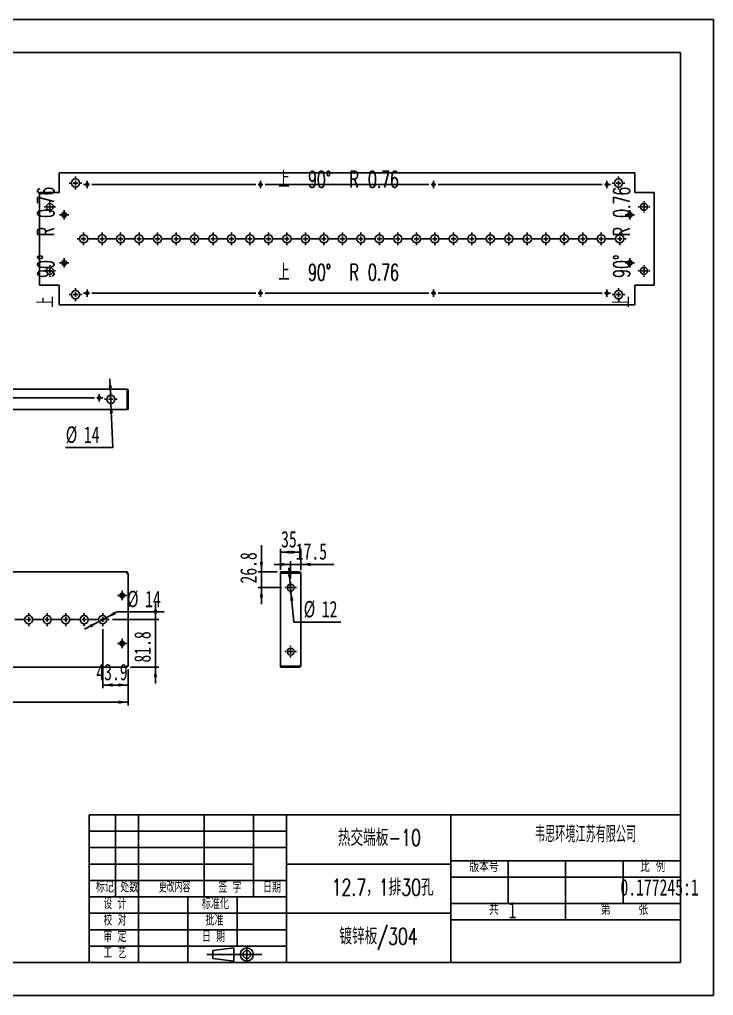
# Model space of a CAD drawing. Extents: x 0 to 2370, y 0 to 1676.
# Drawn here: x 1178 to 2370, y 0 to 1676 of the extents above; entities that cross this region are included whole.
import ezdxf

# ---------------------------------------------------------------- set-up
doc = ezdxf.new("R2010")
doc.units = 0
doc.header["$LTSCALE"] = 5.641897
doc.layers.get('0').update_dxf_attribs({"linetype": 'CONTINUOUS'})
for name, color, linetype in [('粗实线', 7, 'CONTINUOUS'), ('细实线', 7, 'CONTINUOUS'), ('轮廓线层', 7, 'CONTINUOUS')]:
    doc.layers.add(name, color=color, linetype=linetype)
doc.styles.add('SLDTEXTSTYLE0', font='TXT', dxfattribs={"width": 0.7, "bigfont": 'bigfont'})
doc.styles.add('SLDTEXTSTYLE1', font='TXT', dxfattribs={"width": 0.56, "bigfont": 'bigfont'})
doc.styles.add('SLDTEXTSTYLE2', font='TXT', dxfattribs={"width": 0.49, "bigfont": 'bigfont'})
doc.styles.add('SLDTEXTSTYLE3', font='TXT', dxfattribs={"width": 0.54, "bigfont": 'bigfont'})
doc.styles.add('SLDTEXTSTYLE4', font='TXT', dxfattribs={"width": 0.63, "bigfont": 'bigfont'})
doc.styles.add('SLDTEXTSTYLE5', font='TXT', dxfattribs={"width": 0.586667, "bigfont": 'bigfont'})
doc.styles.add('SLDTEXTSTYLE6', font='TXT', dxfattribs={"width": 0.7})
doc.styles.add('SLDTEXTSTYLE7', font='TXT', dxfattribs={"width": 0.628571, "bigfont": 'bigfont'})
doc.dimstyles.new('SLDDIMSTYLE0', dxfattribs={"dimtxt": 28.209484, "dimasz": 16.925691, "dimexe": 0, "dimexo": 0.0625, "dimgap": 7.052371, "dimtad": 2, "dimdec": 1, "dimrnd": 1e-09, "dimzin": 12, "dimtxsty": 'SLDTEXTSTYLE6', "dimsah": 1, "dimcen": 0.09, "dimazin": 3, "dimtfac": 1, "dimtdec": 1, "dimtofl": 0, "dimtmove": 0, "dimatfit": 3, "dimtolj": 1, "dimtzin": 12})
doc.dimstyles.new('SLDDIMSTYLE1', dxfattribs={"dimtxt": 28.209484, "dimasz": 16.925691, "dimexe": 0, "dimexo": 0.0625, "dimgap": 7.052371, "dimtad": 2, "dimdec": 1, "dimrnd": 1e-09, "dimzin": 12, "dimtxsty": 'SLDTEXTSTYLE6', "dimsah": 1, "dimcen": 0.09, "dimazin": 3, "dimtfac": 1, "dimtdec": 1, "dimtmove": 0, "dimatfit": 3, "dimtolj": 1, "dimtzin": 12})
doc.dimstyles.new('SLDDIMSTYLE2', dxfattribs={"dimtxt": 28.209484, "dimasz": 16.925691, "dimexe": 0, "dimexo": 0.0625, "dimgap": 7.052371, "dimtad": 0, "dimtih": 1, "dimtoh": 1, "dimdec": 1, "dimrnd": 1e-09, "dimzin": 12, "dimtxsty": 'SLDTEXTSTYLE6', "dimsah": 1, "dimcen": 0, "dimazin": 3, "dimtfac": 1, "dimtdec": 1, "dimtmove": 0, "dimatfit": 3, "dimtolj": 1, "dimtzin": 12})

# ---------------------------------------------------------------- blocks, each defined once
blk = doc.blocks.new('块6')
at = {"color": 7, "linetype": 'CONTINUOUS'}
for p, q in [((718, 875.9), (672.8, 870.3)), ((672.8, 870.3), (672.8, 853.4)), ((718, 875.9), (718, 847.7)), ((718, 847.7), (672.8, 853.4))]:
    blk.add_line(p, q, dxfattribs=at)
at = {"layer": '轮廓线层', "color": 7}
for p, q in [((660, 861.7), (778.1, 861.7)), ((746, 878.3), (746, 845))]:
    blk.add_line(p, q, dxfattribs=at)
for radius in [14.1, 8.46]:
    blk.add_circle((746, 861.7), radius, dxfattribs=at)
blk = doc.blocks.new('_D')
at = {"layer": '细实线'}
for p, q in [((372, 559.9), (372, 497.9)), ((1364.5, 559.9), (1364.5, 497.9)), ((1364.5, 503.6), (372, 503.6))]:
    blk.add_line(p, q, dxfattribs=at)
for points in [[(372, 503.6), (388.9, 500.8), (388.9, 506.4)], [(1364.5, 503.6), (1347.6, 506.4), (1347.6, 500.8)]]:
    blk.add_solid(points, dxfattribs=at)
at = {"layer": '细实线', "insert": (827.2, 540), "char_height": 28.21, "attachment_point": 1, "style": 'SLDTEXTSTYLE6'}
blk.add_mtext('992.5', dxfattribs=at)
blk = doc.blocks.new('_D_2')
at = {"layer": '细实线'}
for p, q in [((1320.6, 628.7), (1320.6, 527.4)), ((1364.5, 559.9), (1364.5, 527.4)), ((1320.6, 533), (1364.5, 533))]:
    blk.add_line(p, q, dxfattribs=at)
for points in [[(1320.6, 533), (1337.5, 530.2), (1337.5, 535.9)], [(1364.5, 533), (1347.6, 535.9), (1347.6, 530.2)]]:
    blk.add_solid(points, dxfattribs=at)
at = {"layer": '细实线', "insert": (1309.7, 569.4), "char_height": 28.21, "attachment_point": 1, "style": 'SLDTEXTSTYLE6'}
blk.add_mtext('43.9', dxfattribs=at)
blk = doc.blocks.new('_D_3')
at = {"layer": '细实线'}
for p, q in [((1411.2, 645.3), (1411.2, 673.6)), ((1337.3, 645.3), (1416.8, 645.3)), ((1411.2, 563.6), (1411.2, 645.3)), ((1368.2, 563.6), (1416.8, 563.6)), ((1411.2, 563.6), (1411.2, 535.4))]:
    blk.add_line(p, q, dxfattribs=at)
for points in [[(1411.2, 645.3), (1414, 662.3), (1408.4, 662.3)], [(1411.2, 563.6), (1408.4, 546.7), (1414, 546.7)]]:
    blk.add_solid(points, dxfattribs=at)
at = {"layer": '细实线', "insert": (1374.8, 571.6), "char_height": 28.21, "attachment_point": 1, "rotation": 90, "style": 'SLDTEXTSTYLE6'}
blk.add_mtext('81.8', dxfattribs=at)
blk = doc.blocks.new('_D_4')
at = {"layer": '细实线'}
for p, q in [((1326.8, 648.6), (1345.4, 658.5)), ((1345.4, 658.5), (1426.3, 658.5)), ((1314.4, 642), (1289.5, 628.8)), ((1314.4, 642), (1326.8, 648.6))]:
    blk.add_line(p, q, dxfattribs=at)
for points in [[(1326.8, 648.6), (1343.1, 654.1), (1340.4, 659.1)], [(1314.4, 642), (1298.2, 636.6), (1300.8, 631.6)]]:
    blk.add_solid(points, dxfattribs=at)
at = {"layer": '细实线', "char_height": 28.21, "attachment_point": 1, "style": 'SLDTEXTSTYLE6'}
for s, insert in [('%%c', (1362.3, 694.9)), ('14', (1393.5, 694.9))]:
    blk.add_mtext(s, dxfattribs=dict(at, insert=insert))
blk = doc.blocks.new('SW_CENTERMARKSYMBOL_0')
at = {"layer": '细实线', "color": 0}
for p, q in [((-897, 0), (-900, 0)), ((-889, 0), (-893, 0)), ((-889, 8), (-889, 11)), ((-889, 0), (-889, 4)), ((-889, 0), (-889, -4)), ((-889, 0), (-885, 0)), ((-881, 0), (-865.25, 0)), ((-857.25, 0), (-861.25, 0)), ((-857.25, 8), (-857.25, 11)), ((-857.25, 0), (-857.25, 4)), ((-857.25, 0), (-857.25, -4)), ((-857.25, 0), (-853.25, 0)), ((-849.25, 0), (-833.5, 0)), ((-825.5, 0), (-829.5, 0)), ((-825.5, 8), (-825.5, 11)), ((-825.5, 0), (-825.5, 4)), ((-825.5, 0), (-825.5, -4)), ((-825.5, 0), (-821.5, 0)), ((-817.5, 0), (-801.75, 0)), ((-793.75, 0), (-797.75, 0)), ((-793.75, 8), (-793.75, 11)), ((-793.75, 0), (-793.75, 4)), ((-793.75, 0), (-793.75, -4)), ((-793.75, 0), (-789.75, 0)), ((-785.75, 0), (-770, 0)), ((-762, 0), (-766, 0)), ((-762, 8), (-762, 11)), ((-762, 0), (-762, 4)), ((-762, 0), (-762, -4)), ((-762, 0), (-758, 0)), ((-754, 0), (-738.25, 0)), ((-730.25, 0), (-734.25, 0)), ((-730.25, 8), (-730.25, 11)), ((-730.25, 0), (-730.25, 4)), ((-730.25, 0), (-730.25, -4)), ((-730.25, 0), (-726.25, 0)), ((-722.25, 0), (-706.5, 0)), ((-698.5, 0), (-702.5, 0)), ((-698.5, 8), (-698.5, 11)), ((-698.5, 0), (-698.5, 4)), ((-698.5, 0), (-698.5, -4)), ((-698.5, 0), (-694.5, 0)), ((-690.5, 0), (-674.75, 0)), ((-666.75, 0), (-670.75, 0)), ((-666.75, 8), (-666.75, 11)), ((-666.75, 0), (-666.75, 4)), ((-666.75, 0), (-666.75, -4)), ((-666.75, 0), (-662.75, 0)), ((-658.75, 0), (-643, 0)), ((-635, 0), (-639, 0)), ((-635, 8), (-635, 11)), ((-635, 0), (-635, 4)), ((-635, 0), (-635, -4)), ((-635, 0), (-631, 0)), ((-627, 0), (-611.25, 0)), ((-603.25, 0), (-607.25, 0)), ((-603.25, 8), (-603.25, 11)), ((-603.25, 0), (-603.25, 4)), ((-603.25, 0), (-603.25, -4)), ((-603.25, 0), (-599.25, 0)), ((-595.25, 0), (-579.5, 0)), ((-571.5, 0), (-575.5, 0)), ((-571.5, 8), (-571.5, 11)), ((-571.5, 0), (-571.5, 4)), ((-571.5, 0), (-571.5, -4)), ((-571.5, 0), (-567.5, 0)), ((-563.5, 0), (-547.75, 0)), ((-539.75, 0), (-543.75, 0)), ((-539.75, 8), (-539.75, 11)), ((-539.75, 0), (-539.75, 4)), ((-539.75, 0), (-539.75, -4)), ((-539.75, 0), (-535.75, 0)), ((-531.75, 0), (-516, 0)), ((-508, 0), (-512, 0)), ((-508, 8), (-508, 11)), ((-508, 0), (-508, 4)), ((-508, 0), (-508, -4)), ((-508, 0), (-504, 0)), ((-500, 0), (-484.25, 0)), ((-476.25, 0), (-480.25, 0)), ((-476.25, 8), (-476.25, 11)), ((-476.25, 0), (-476.25, 4)), ((-476.25, 0), (-476.25, -4)), ((-476.25, 0), (-472.25, 0)), ((-468.25, 0), (-452.5, 0)), ((-444.5, 0), (-448.5, 0)), ((-444.5, 8), (-444.5, 11)), ((-444.5, 0), (-444.5, 4)), ((-444.5, 0), (-444.5, -4)), ((-444.5, 0), (-440.5, 0)), ((-436.5, 0), (-420.75, 0)), ((-412.75, 0), (-416.75, 0)), ((-412.75, 8), (-412.75, 11)), ((-412.75, 0), (-412.75, 4)), ((-412.75, 0), (-412.75, -4)), ((-412.75, 0), (-408.75, 0)), ((-404.75, 0), (-389, 0)), ((-381, 0), (-385, 0)), ((-381, 8), (-381, 11)), ((-381, 0), (-381, 4)), ((-381, 0), (-381, -4)), ((-381, 0), (-377, 0)), ((-373, 0), (-357.25, 0)), ((-349.25, 0), (-353.25, 0)), ((-349.25, 8), (-349.25, 11)), ((-349.25, 0), (-349.25, 4)), ((-349.25, 0), (-349.25, -4)), ((-349.25, 0), (-345.25, 0)), ((-341.25, 0), (-325.5, 0)), ((-317.5, 0), (-321.5, 0)), ((-317.5, 8), (-317.5, 11)), ((-317.5, 0), (-317.5, 4)), ((-317.5, 0), (-317.5, -4)), ((-317.5, 0), (-313.5, 0)), ((-309.5, 0), (-293.75, 0)), ((-285.75, 0), (-289.75, 0)), ((-285.75, 8), (-285.75, 11)), ((-285.75, 0), (-285.75, 4)), ((-285.75, 0), (-285.75, -4)), ((-285.75, 0), (-281.75, 0)), ((-277.75, 0), (-262, 0)), ((-254, 0), (-258, 0)), ((-254, 8), (-254, 11)), ((-254, 0), (-254, 4)), ((-254, 0), (-254, -4)), ((-254, 0), (-250, 0)), ((-246, 0), (-230.25, 0)), ((-222.25, 0), (-226.25, 0)), ((-222.25, 8), (-222.25, 11)), ((-222.25, 0), (-222.25, 4)), ((-222.25, 0), (-222.25, -4)), ((-222.25, 0), (-218.25, 0)), ((-214.25, 0), (-198.5, 0)), ((-190.5, 0), (-194.5, 0)), ((-190.5, 8), (-190.5, 11)), ((-190.5, 0), (-190.5, 4)), ((-190.5, 0), (-190.5, -4)), ((-190.5, 0), (-186.5, 0)), ((-182.5, 0), (-166.75, 0)), ((-158.75, 0), (-162.75, 0)), ((-158.75, 8), (-158.75, 11)), ((-158.75, 0), (-158.75, 4)), ((-158.75, 0), (-158.75, -4)), ((-158.75, 0), (-154.75, 0)), ((-150.75, 0), (-135, 0)), ((-127, 0), (-131, 0)), ((-127, 8), (-127, 11)), ((-127, 0), (-127, 4)), ((-127, 0), (-127, -4)), ((-127, 0), (-123, 0)), ((-119, 0), (-103.25, 0)), ((-95.25, 0), (-99.25, 0)), ((-95.25, 8), (-95.25, 11)), ((-95.25, 0), (-95.25, 4)), ((-95.25, 0), (-95.25, -4)), ((-95.25, 0), (-91.25, 0)), ((-87.25, 0), (-71.5, 0)), ((-63.5, 0), (-67.5, 0)), ((-63.5, 8), (-63.5, 11)), ((-63.5, 0), (-63.5, 4)), ((-63.5, 0), (-63.5, -4)), ((-63.5, 0), (-59.5, 0)), ((-55.5, 0), (-39.75, 0)), ((-31.75, 0), (-35.75, 0)), ((-31.75, 8), (-31.75, 11)), ((-31.75, 0), (-31.75, 4)), ((-31.75, 0), (-31.75, -4)), ((-31.75, 0), (-27.75, 0)), ((-23.75, 0), (-8, 0)), ((0, 0), (-4, 0)), ((0, 8), (0, 11)), ((0, 0), (0, 4)), ((0, 0), (0, -4)), ((0, 0), (4, 0)), ((8, 0), (23.75, 0)), ((31.75, 0), (27.75, 0)), ((31.75, 8), (31.75, 11)), ((31.75, 0), (31.75, 4)), ((31.75, 0), (31.75, -4)), ((31.75, 0), (35.75, 0)), ((39.75, 0), (42.75, 0)), ((-889, -8), (-889, -11)), ((-857.25, -8), (-857.25, -11)), ((-825.5, -8), (-825.5, -11)), ((-793.75, -8), (-793.75, -11)), ((-762, -8), (-762, -11)), ((-730.25, -8), (-730.25, -11)), ((-698.5, -8), (-698.5, -11)), ((-666.75, -8), (-666.75, -11)), ((-635, -8), (-635, -11)), ((-603.25, -8), (-603.25, -11)), ((-571.5, -8), (-571.5, -11)), ((-539.75, -8), (-539.75, -11)), ((-508, -8), (-508, -11)), ((-476.25, -8), (-476.25, -11)), ((-444.5, -8), (-444.5, -11)), ((-412.75, -8), (-412.75, -11)), ((-381, -8), (-381, -11)), ((-349.25, -8), (-349.25, -11)), ((-317.5, -8), (-317.5, -11)), ((-285.75, -8), (-285.75, -11)), ((-254, -8), (-254, -11)), ((-222.25, -8), (-222.25, -11)), ((-190.5, -8), (-190.5, -11)), ((-158.75, -8), (-158.75, -11)), ((-127, -8), (-127, -11)), ((-95.25, -8), (-95.25, -11)), ((-63.5, -8), (-63.5, -11)), ((-31.75, -8), (-31.75, -11)), ((0, -8), (0, -11)), ((31.75, -8), (31.75, -11))]:
    blk.add_line(p, q, dxfattribs=at)
blk = doc.blocks.new('SW_CENTERMARKSYMBOL_2')
at = {"layer": '细实线', "color": 0}
for p, q in [((-4, 0), (-8, 0)), ((0, 0), (-4, 0)), ((0, 4), (0, 8)), ((0, 0), (0, 4)), ((0, 0), (0, -4)), ((0, 0), (4, 0)), ((4, 0), (8, 0)), ((0, -4), (0, -8))]:
    blk.add_line(p, q, dxfattribs=at)
blk = doc.blocks.new('SW_CENTERMARKSYMBOL_3')
at = {"layer": '细实线', "color": 0}
for p, q in [((-4, 0), (-8, 0)), ((0, 0), (-4, 0)), ((0, 4), (0, 8)), ((0, 0), (0, 4)), ((0, 0), (0, -4)), ((0, 0), (4, 0)), ((4, 0), (8, 0)), ((0, -4), (0, -8))]:
    blk.add_line(p, q, dxfattribs=at)
blk = doc.blocks.new('_D_9')
at = {"layer": '细实线'}
for p, q in [((1625.9, 730.8), (1625.9, 766.7)), ((1625.9, 761.1), (1660.9, 761.1)), ((1660.9, 730.1), (1660.9, 766.7))]:
    blk.add_line(p, q, dxfattribs=at)
for points in [[(1625.9, 761.1), (1642.8, 758.3), (1642.8, 763.9)], [(1660.9, 761.1), (1644, 763.9), (1644, 758.3)]]:
    blk.add_solid(points, dxfattribs=at)
at = {"layer": '细实线', "insert": (1627, 797.5), "char_height": 28.21, "attachment_point": 1, "style": 'SLDTEXTSTYLE6'}
blk.add_mtext('35', dxfattribs=at)
blk = doc.blocks.new('_D_10')
at = {"layer": '细实线'}
for p, q in [((1643.4, 740.2), (1615.2, 740.2)), ((1643.4, 715.9), (1643.4, 745.8)), ((1643.4, 740.2), (1660.9, 740.2)), ((1660.9, 730.1), (1660.9, 745.8)), ((1660.9, 740.2), (1717.7, 740.2))]:
    blk.add_line(p, q, dxfattribs=at)
for points in [[(1643.4, 740.2), (1626.5, 743), (1626.5, 737.3)], [(1660.9, 740.2), (1677.8, 737.3), (1677.8, 743)]]:
    blk.add_solid(points, dxfattribs=at)
at = {"layer": '细实线', "insert": (1652.1, 776.5), "char_height": 28.21, "attachment_point": 1, "style": 'SLDTEXTSTYLE6'}
blk.add_mtext('17.5', dxfattribs=at)
blk = doc.blocks.new('_D_11')
at = {"layer": '细实线'}
for p, q in [((1593.2, 727.1), (1593.2, 773)), ((1620.2, 727.1), (1587.6, 727.1)), ((1593.2, 727.1), (1593.2, 700.3)), ((1627.7, 700.3), (1587.6, 700.3)), ((1593.2, 700.3), (1593.2, 672.1))]:
    blk.add_line(p, q, dxfattribs=at)
for points in [[(1593.2, 727.1), (1596, 744), (1590.4, 744)], [(1593.2, 700.3), (1590.4, 683.4), (1596, 683.4)]]:
    blk.add_solid(points, dxfattribs=at)
at = {"layer": '细实线', "insert": (1556.8, 707.3), "char_height": 28.21, "attachment_point": 1, "rotation": 90, "style": 'SLDTEXTSTYLE6'}
blk.add_mtext('26.8', dxfattribs=at)
blk = doc.blocks.new('_D_12')
at = {"layer": '细实线'}
for p, q in [((1642.8, 706.3), (1640.3, 734.4)), ((1642.8, 706.3), (1643.9, 694.3)), ((1643.9, 694.3), (1648.8, 641.1)), ((1648.8, 641.1), (1729.7, 641.1))]:
    blk.add_line(p, q, dxfattribs=at)
for points in [[(1642.8, 706.3), (1644.1, 723.4), (1638.5, 722.9)], [(1643.9, 694.3), (1642.6, 677.2), (1648.3, 677.7)]]:
    blk.add_solid(points, dxfattribs=at)
at = {"layer": '细实线', "char_height": 28.21, "attachment_point": 1, "style": 'SLDTEXTSTYLE6'}
for s, insert in [('%%c', (1665.7, 677.4)), ('12', (1696.9, 677.4))]:
    blk.add_mtext(s, dxfattribs=dict(at, insert=insert))
blk = doc.blocks.new('SW_CENTERMARKSYMBOL_5')
at = {"layer": '细实线', "color": 0}
for p, q in [((-8, 0), (-10, 0)), ((0, 0), (-4, 0)), ((0, 8), (0, 10)), ((0, 0), (0, 4)), ((0, 0), (0, -4)), ((0, 0), (4, 0)), ((8, 0), (10, 0)), ((0, -8), (0, -10))]:
    blk.add_line(p, q, dxfattribs=at)
blk = doc.blocks.new('SW_CENTERMARKSYMBOL_6')
at = {"layer": '细实线', "color": 0}
for p, q in [((-8, 0), (-10, 0)), ((0, 0), (-4, 0)), ((0, 8), (0, 10)), ((0, 0), (0, 4)), ((0, 0), (0, -4)), ((0, 0), (4, 0)), ((8, 0), (10, 0)), ((0, -8), (0, -10))]:
    blk.add_line(p, q, dxfattribs=at)
blk = doc.blocks.new('_D_17')
at = {"layer": '细实线'}
for p, q in [((1334.2, 1030.6), (1333.1, 1058.8)), ((1334.2, 1030.6), (1334.8, 1016.6)), ((1334.8, 1016.6), (1337.9, 940.7)), ((1337.9, 940.7), (1257, 940.7))]:
    blk.add_line(p, q, dxfattribs=at)
for points in [[(1334.2, 1030.6), (1336.3, 1047.7), (1330.7, 1047.4)], [(1334.8, 1016.6), (1332.7, 999.6), (1338.3, 999.8)]]:
    blk.add_solid(points, dxfattribs=at)
at = {"layer": '细实线', "char_height": 28.21, "attachment_point": 1, "style": 'SLDTEXTSTYLE6'}
for s, insert in [('%%c', (1257, 977)), ('14', (1288.2, 977))]:
    blk.add_mtext(s, dxfattribs=dict(at, insert=insert))
blk = doc.blocks.new('SW_CENTERMARKSYMBOL_8')
at = {"layer": '细实线', "color": 0}
for p, q in [((-8, 0), (-11, 0)), ((0, 0), (-4, 0)), ((0, 8), (0, 11)), ((0, 0), (0, 4)), ((0, 0), (0, -4)), ((0, 0), (4, 0)), ((8, 0), (11, 0)), ((0, -8), (0, -11))]:
    blk.add_line(p, q, dxfattribs=at)
blk = doc.blocks.new('SW_CENTERMARKSYMBOL_9')
at = {"layer": '细实线', "color": 0}
for p, q in [((-301.5, 0), (-303.6, 0)), ((-297.5, 0), (-301.5, 0)), ((-297.5, 4), (-297.5, 6.1)), ((-297.5, 0), (-297.5, 4)), ((-297.5, 0), (-297.5, -4)), ((-297.5, 0), (-293.5, 0)), ((-289.5, 0), (-8, 0)), ((0, 0), (-4, 0)), ((0, 4), (0, 6.1)), ((0, 0), (0, 4)), ((0, 0), (0, -4)), ((0, 0), (4, 0)), ((8, 0), (289.5, 0)), ((297.5, 0), (293.5, 0)), ((297.5, 4), (297.5, 6.1)), ((297.5, 0), (297.5, 4)), ((297.5, 0), (297.5, -4)), ((297.5, 0), (301.5, 0)), ((305.5, 0), (587, 0)), ((595, 0), (591, 0)), ((595, 4), (595, 6.1)), ((595, 0), (595, 4)), ((595, 0), (595, -4)), ((595, 0), (599, 0)), ((599, 0), (601.1, 0)), ((-297.5, -4), (-297.5, -6.1)), ((0, -4), (0, -6.1)), ((297.5, -4), (297.5, -6.1)), ((595, -4), (595, -6.1))]:
    blk.add_line(p, q, dxfattribs=at)
blk = doc.blocks.new('SW_CENTERMARKSYMBOL_10')
at = {"layer": '细实线', "color": 0}
for p, q in [((-39.75, 0), (-42.75, 0)), ((-31.75, 0), (-35.75, 0)), ((-31.75, 8), (-31.75, 11)), ((-31.75, 0), (-31.75, 4)), ((-31.75, 0), (-31.75, -4)), ((-31.75, 0), (-27.75, 0)), ((-23.75, 0), (-8, 0)), ((0, 0), (-4, 0)), ((0, 8), (0, 11)), ((0, 0), (0, 4)), ((0, 0), (0, -4)), ((0, 0), (4, 0)), ((8, 0), (23.75, 0)), ((31.75, 0), (27.75, 0)), ((31.75, 8), (31.75, 11)), ((31.75, 0), (31.75, 4)), ((31.75, 0), (31.75, -4)), ((31.75, 0), (35.75, 0)), ((39.75, 0), (55.5, 0)), ((63.5, 0), (59.5, 0)), ((63.5, 8), (63.5, 11)), ((63.5, 0), (63.5, 4)), ((63.5, 0), (63.5, -4)), ((63.5, 0), (67.5, 0)), ((71.5, 0), (87.25, 0)), ((95.25, 0), (91.25, 0)), ((95.25, 8), (95.25, 11)), ((95.25, 0), (95.25, 4)), ((95.25, 0), (95.25, -4)), ((95.25, 0), (99.25, 0)), ((103.25, 0), (119, 0)), ((127, 0), (123, 0)), ((127, 8), (127, 11)), ((127, 0), (127, 4)), ((127, 0), (127, -4)), ((127, 0), (131, 0)), ((135, 0), (150.75, 0)), ((158.75, 0), (154.75, 0)), ((158.75, 8), (158.75, 11)), ((158.75, 0), (158.75, 4)), ((158.75, 0), (158.75, -4)), ((158.75, 0), (162.75, 0)), ((166.75, 0), (182.5, 0)), ((190.5, 0), (186.5, 0)), ((190.5, 8), (190.5, 11)), ((190.5, 0), (190.5, 4)), ((190.5, 0), (190.5, -4)), ((190.5, 0), (194.5, 0)), ((198.5, 0), (214.25, 0)), ((222.25, 0), (218.25, 0)), ((222.25, 8), (222.25, 11)), ((222.25, 0), (222.25, 4)), ((222.25, 0), (222.25, -4)), ((222.25, 0), (226.25, 0)), ((230.25, 0), (246, 0)), ((254, 0), (250, 0)), ((254, 8), (254, 11)), ((254, 0), (254, 4)), ((254, 0), (254, -4)), ((254, 0), (258, 0)), ((262, 0), (277.75, 0)), ((285.75, 0), (281.75, 0)), ((285.75, 8), (285.75, 11)), ((285.75, 0), (285.75, 4)), ((285.75, 0), (285.75, -4)), ((285.75, 0), (289.75, 0)), ((293.75, 0), (309.5, 0)), ((317.5, 0), (313.5, 0)), ((317.5, 8), (317.5, 11)), ((317.5, 0), (317.5, 4)), ((317.5, 0), (317.5, -4)), ((317.5, 0), (321.5, 0)), ((325.5, 0), (341.25, 0)), ((349.25, 0), (345.25, 0)), ((349.25, 8), (349.25, 11)), ((349.25, 0), (349.25, 4)), ((349.25, 0), (349.25, -4)), ((349.25, 0), (353.25, 0)), ((357.25, 0), (373, 0)), ((381, 0), (377, 0)), ((381, 8), (381, 11)), ((381, 0), (381, 4)), ((381, 0), (381, -4)), ((381, 0), (385, 0)), ((389, 0), (404.75, 0)), ((412.75, 0), (408.75, 0)), ((412.75, 8), (412.75, 11)), ((412.75, 0), (412.75, 4)), ((412.75, 0), (412.75, -4)), ((412.75, 0), (416.75, 0)), ((420.75, 0), (436.5, 0)), ((444.5, 0), (440.5, 0)), ((444.5, 8), (444.5, 11)), ((444.5, 0), (444.5, 4)), ((444.5, 0), (444.5, -4)), ((444.5, 0), (448.5, 0)), ((452.5, 0), (468.25, 0)), ((476.25, 0), (472.25, 0)), ((476.25, 8), (476.25, 11)), ((476.25, 0), (476.25, 4)), ((476.25, 0), (476.25, -4)), ((476.25, 0), (480.25, 0)), ((484.25, 0), (500, 0)), ((508, 0), (504, 0)), ((508, 8), (508, 11)), ((508, 0), (508, 4)), ((508, 0), (508, -4)), ((508, 0), (512, 0)), ((516, 0), (531.75, 0)), ((539.75, 0), (535.75, 0)), ((539.75, 8), (539.75, 11)), ((539.75, 0), (539.75, 4)), ((539.75, 0), (539.75, -4)), ((539.75, 0), (543.75, 0)), ((547.75, 0), (563.5, 0)), ((571.5, 0), (567.5, 0)), ((571.5, 8), (571.5, 11)), ((571.5, 0), (571.5, 4)), ((571.5, 0), (571.5, -4)), ((571.5, 0), (575.5, 0)), ((579.5, 0), (595.25, 0)), ((603.25, 0), (599.25, 0)), ((603.25, 8), (603.25, 11)), ((603.25, 0), (603.25, 4)), ((603.25, 0), (603.25, -4)), ((603.25, 0), (607.25, 0)), ((611.25, 0), (627, 0)), ((635, 0), (631, 0)), ((635, 8), (635, 11)), ((635, 0), (635, 4)), ((635, 0), (635, -4)), ((635, 0), (639, 0)), ((643, 0), (658.75, 0)), ((666.75, 0), (662.75, 0)), ((666.75, 8), (666.75, 11)), ((666.75, 0), (666.75, 4)), ((666.75, 0), (666.75, -4)), ((666.75, 0), (670.75, 0)), ((674.75, 0), (690.5, 0)), ((698.5, 0), (694.5, 0)), ((698.5, 8), (698.5, 11)), ((698.5, 0), (698.5, 4)), ((698.5, 0), (698.5, -4)), ((698.5, 0), (702.5, 0)), ((706.5, 0), (722.25, 0)), ((730.25, 0), (726.25, 0)), ((730.25, 8), (730.25, 11)), ((730.25, 0), (730.25, 4)), ((730.25, 0), (730.25, -4)), ((730.25, 0), (734.25, 0)), ((738.25, 0), (754, 0)), ((762, 0), (758, 0)), ((762, 8), (762, 11)), ((762, 0), (762, 4)), ((762, 0), (762, -4)), ((762, 0), (766, 0)), ((770, 0), (785.75, 0)), ((793.75, 0), (789.75, 0)), ((793.75, 8), (793.75, 11)), ((793.75, 0), (793.75, 4)), ((793.75, 0), (793.75, -4)), ((793.75, 0), (797.75, 0)), ((801.75, 0), (817.5, 0)), ((825.5, 0), (821.5, 0)), ((825.5, 8), (825.5, 11)), ((825.5, 0), (825.5, 4)), ((825.5, 0), (825.5, -4)), ((825.5, 0), (829.5, 0)), ((833.5, 0), (849.25, 0)), ((857.25, 0), (853.25, 0)), ((857.25, 8), (857.25, 11)), ((857.25, 0), (857.25, 4)), ((857.25, 0), (857.25, -4)), ((857.25, 0), (861.25, 0)), ((865.25, 0), (881, 0)), ((889, 0), (885, 0)), ((889, 8), (889, 11)), ((889, 0), (889, 4)), ((889, 0), (889, -4)), ((889, 0), (893, 0)), ((897, 0), (900, 0)), ((-31.75, -8), (-31.75, -11)), ((0, -8), (0, -11)), ((31.75, -8), (31.75, -11)), ((63.5, -8), (63.5, -11)), ((95.25, -8), (95.25, -11)), ((127, -8), (127, -11)), ((158.75, -8), (158.75, -11)), ((190.5, -8), (190.5, -11)), ((222.25, -8), (222.25, -11)), ((254, -8), (254, -11)), ((285.75, -8), (285.75, -11)), ((317.5, -8), (317.5, -11)), ((349.25, -8), (349.25, -11)), ((381, -8), (381, -11)), ((412.75, -8), (412.75, -11)), ((444.5, -8), (444.5, -11)), ((476.25, -8), (476.25, -11)), ((508, -8), (508, -11)), ((539.75, -8), (539.75, -11)), ((571.5, -8), (571.5, -11)), ((603.25, -8), (603.25, -11)), ((635, -8), (635, -11)), ((666.75, -8), (666.75, -11)), ((698.5, -8), (698.5, -11)), ((730.25, -8), (730.25, -11)), ((762, -8), (762, -11)), ((793.75, -8), (793.75, -11)), ((825.5, -8), (825.5, -11)), ((857.25, -8), (857.25, -11)), ((889, -8), (889, -11))]:
    blk.add_line(p, q, dxfattribs=at)
blk = doc.blocks.new('SW_CENTERMARKSYMBOL_11')
at = {"layer": '细实线', "color": 0}
for p, q in [((-4, 0), (-8, 0)), ((0, 0), (-4, 0)), ((0, 4), (0, 8)), ((0, 0), (0, 4)), ((0, 0), (0, -4)), ((0, 0), (4, 0)), ((4, 0), (8, 0)), ((0, -4), (0, -8))]:
    blk.add_line(p, q, dxfattribs=at)
blk = doc.blocks.new('SW_CENTERMARKSYMBOL_12')
at = {"layer": '细实线', "color": 0}
for p, q in [((-4, 0), (-8, 0)), ((0, 0), (-4, 0)), ((0, 4), (0, 8)), ((0, 0), (0, 4)), ((0, 0), (0, -4)), ((0, 0), (4, 0)), ((4, 0), (8, 0)), ((0, -4), (0, -8))]:
    blk.add_line(p, q, dxfattribs=at)
blk = doc.blocks.new('SW_CENTERMARKSYMBOL_13')
at = {"layer": '细实线', "color": 0}
for p, q in [((-4, 0), (-8, 0)), ((0, 0), (-4, 0)), ((0, 4), (0, 8)), ((0, 0), (0, 4)), ((0, 0), (0, -4)), ((0, 0), (4, 0)), ((4, 0), (8, 0)), ((0, -4), (0, -8))]:
    blk.add_line(p, q, dxfattribs=at)
blk = doc.blocks.new('SW_CENTERMARKSYMBOL_14')
at = {"layer": '细实线', "color": 0}
for p, q in [((-4, 0), (-8, 0)), ((0, 0), (-4, 0)), ((0, 4), (0, 8)), ((0, 0), (0, 4)), ((0, 0), (0, -4)), ((0, 0), (4, 0)), ((4, 0), (8, 0)), ((0, -4), (0, -8))]:
    blk.add_line(p, q, dxfattribs=at)
blk = doc.blocks.new('SW_CENTERMARKSYMBOL_15')
at = {"layer": '细实线', "color": 0}
for p, q in [((-8, 0), (-10, 0)), ((0, 0), (-4, 0)), ((0, 8), (0, 10)), ((0, 0), (0, 4)), ((0, 0), (0, -4)), ((0, 0), (4, 0)), ((8, 0), (10, 0)), ((0, -8), (0, -10))]:
    blk.add_line(p, q, dxfattribs=at)
blk = doc.blocks.new('SW_CENTERMARKSYMBOL_16')
at = {"layer": '细实线', "color": 0}
for p, q in [((-8, 0), (-10, 0)), ((0, 0), (-4, 0)), ((0, 8), (0, 10)), ((0, 0), (0, 4)), ((0, 0), (0, -4)), ((0, 0), (4, 0)), ((8, 0), (10, 0)), ((0, -8), (0, -10))]:
    blk.add_line(p, q, dxfattribs=at)
blk = doc.blocks.new('SW_CENTERMARKSYMBOL_17')
at = {"layer": '细实线', "color": 0}
for p, q in [((-8, 0), (-11, 0)), ((0, 0), (-4, 0)), ((0, 8), (0, 11)), ((0, 0), (0, 4)), ((0, 0), (0, -4)), ((0, 0), (4, 0)), ((8, 0), (11, 0)), ((0, -8), (0, -11))]:
    blk.add_line(p, q, dxfattribs=at)
blk = doc.blocks.new('SW_CENTERMARKSYMBOL_18')
at = {"layer": '细实线', "color": 0}
for p, q in [((-8, 0), (-11, 0)), ((0, 0), (-4, 0)), ((0, 8), (0, 11)), ((0, 0), (0, 4)), ((0, 0), (0, -4)), ((0, 0), (4, 0)), ((8, 0), (11, 0)), ((0, -8), (0, -11))]:
    blk.add_line(p, q, dxfattribs=at)
blk = doc.blocks.new('SW_CENTERMARKSYMBOL_19')
at = {"layer": '细实线', "color": 0}
for p, q in [((-599, 0), (-601.1, 0)), ((-595, 0), (-599, 0)), ((-595, 4), (-595, 6.1)), ((-595, 0), (-595, 4)), ((-595, 0), (-595, -4)), ((-595, 0), (-591, 0)), ((-587, 0), (-305.5, 0)), ((-297.5, 0), (-301.5, 0)), ((-297.5, 4), (-297.5, 6.1)), ((-297.5, 0), (-297.5, 4)), ((-297.5, 0), (-297.5, -4)), ((-297.5, 0), (-293.5, 0)), ((-289.5, 0), (-8, 0)), ((0, 0), (-4, 0)), ((0, 4), (0, 6.1)), ((0, 0), (0, 4)), ((0, 0), (0, -4)), ((0, 0), (4, 0)), ((8, 0), (289.5, 0)), ((297.5, 0), (293.5, 0)), ((297.5, 4), (297.5, 6.1)), ((297.5, 0), (297.5, 4)), ((297.5, 0), (297.5, -4)), ((297.5, 0), (301.5, 0)), ((301.5, 0), (303.6, 0)), ((-595, -4), (-595, -6.1)), ((-297.5, -4), (-297.5, -6.1)), ((0, -4), (0, -6.1)), ((297.5, -4), (297.5, -6.1))]:
    blk.add_line(p, q, dxfattribs=at)
blk = doc.blocks.new('SW_CENTERMARKSYMBOL_20')
at = {"layer": '细实线', "color": 0}
for p, q in [((-8, 0), (-10, 0)), ((0, 0), (-4, 0)), ((0, 8), (0, 10)), ((0, 0), (0, 4)), ((0, 0), (0, -4)), ((0, 0), (4, 0)), ((8, 0), (10, 0)), ((0, -8), (0, -10))]:
    blk.add_line(p, q, dxfattribs=at)
blk = doc.blocks.new('SW_CENTERMARKSYMBOL_21')
at = {"layer": '细实线', "color": 0}
for p, q in [((-8, 0), (-10, 0)), ((0, 0), (-4, 0)), ((0, 8), (0, 10)), ((0, 0), (0, 4)), ((0, 0), (0, -4)), ((0, 0), (4, 0)), ((8, 0), (10, 0)), ((0, -8), (0, -10))]:
    blk.add_line(p, q, dxfattribs=at)
blk = doc.blocks.new('SW_CENTERMARKSYMBOL_22')
at = {"layer": '细实线', "color": 0}
for p, q in [((-8, 0), (-11, 0)), ((0, 0), (-4, 0)), ((0, 8), (0, 11)), ((0, 0), (0, 4)), ((0, 0), (0, -4)), ((0, 0), (4, 0)), ((8, 0), (11, 0)), ((0, -8), (0, -11))]:
    blk.add_line(p, q, dxfattribs=at)
blk = doc.blocks.new('SW_CENTERMARKSYMBOL_23')
at = {"layer": '细实线', "color": 0}
for p, q in [((-8, 0), (-11, 0)), ((0, 0), (-4, 0)), ((0, 8), (0, 11)), ((0, 0), (0, 4)), ((0, 0), (0, -4)), ((0, 0), (4, 0)), ((8, 0), (11, 0)), ((0, -8), (0, -11))]:
    blk.add_line(p, q, dxfattribs=at)
blk = doc.blocks.new('SW_CENTERMARKSYMBOL_24')
at = {"layer": '细实线', "color": 0}
for p, q in [((-599, 0), (-601.1, 0)), ((-595, 0), (-599, 0)), ((-595, 4), (-595, 6.1)), ((-595, 0), (-595, 4)), ((-595, 0), (-595, -4)), ((-595, 0), (-591, 0)), ((-587, 0), (-305.5, 0)), ((-297.5, 0), (-301.5, 0)), ((-297.5, 4), (-297.5, 6.1)), ((-297.5, 0), (-297.5, 4)), ((-297.5, 0), (-297.5, -4)), ((-297.5, 0), (-293.5, 0)), ((-289.5, 0), (-8, 0)), ((0, 0), (-4, 0)), ((0, 4), (0, 6.1)), ((0, 0), (0, 4)), ((0, 0), (0, -4)), ((0, 0), (4, 0)), ((8, 0), (289.5, 0)), ((297.5, 0), (293.5, 0)), ((297.5, 4), (297.5, 6.1)), ((297.5, 0), (297.5, 4)), ((297.5, 0), (297.5, -4)), ((297.5, 0), (301.5, 0)), ((301.5, 0), (303.6, 0)), ((-595, -4), (-595, -6.1)), ((-297.5, -4), (-297.5, -6.1)), ((0, -4), (0, -6.1)), ((297.5, -4), (297.5, -6.1))]:
    blk.add_line(p, q, dxfattribs=at)

msp = doc.modelspace()

# ---------------------------------------------------------------- linework, layer by layer
at = {"color": 7, "linetype": 'CONTINUOUS'}
for p, q in [((1245.88, 1412.42), (1245.88, 1378.87)), ((1245.88, 1412.42), (2234.44, 1412.42)), ((2234.44, 1378.87), (2234.44, 1412.42)), ((1212.33, 1219.31), (1212.33, 1378.87)), ((1245.88, 1378.87), (1212.33, 1378.87)), ((2267.99, 1378.87), (2234.44, 1378.87)), ((2267.99, 1378.87), (2267.99, 1219.31)), ((1212.33, 1219.31), (1245.88, 1219.31)), ((1245.88, 1219.31), (1245.88, 1185.76)), ((2234.44, 1219.31), (2267.99, 1219.31)), ((2234.44, 1185.76), (2234.44, 1219.31)), ((2234.44, 1185.76), (1245.88, 1185.76)), ((374.67, 1041.13), (1361.85, 1041.13)), ((1362.54, 1038.47), (1362.54, 1006.13)), ((1362.61, 1006.13), (1362.61, 1038.47)), ((1362.61, 1038.47), (1364.51, 1038.47)), ((1364.51, 1006.13), (1364.51, 1038.47)), ((373.99, 1006.13), (1362.54, 1006.13)), ((1362.61, 1006.13), (1364.51, 1006.13)), ((373.99, 727.09), (1362.54, 727.09)), ((1362.54, 725.19), (1362.54, 727.09)), ((1362.61, 725.12), (1364.51, 725.12)), ((1364.51, 725.12), (1364.51, 565.56)), ((1625.89, 725.19), (1625.89, 727.09)), ((1658.23, 727.09), (1625.89, 727.09)), ((1658.23, 725.19), (1625.89, 725.19)), ((1625.89, 725.12), (1625.89, 565.56)), ((1625.89, 725.12), (1658.23, 725.12)), ((1658.23, 725.19), (1658.23, 727.09)), ((1660.89, 724.43), (1660.89, 566.25)), ((1362.54, 563.59), (373.99, 563.59)), ((1362.54, 565.49), (1362.54, 563.59)), ((1362.61, 565.56), (1364.51, 565.56)), ((1658.23, 565.56), (1625.89, 565.56)), ((1625.89, 565.49), (1658.23, 565.49)), ((1625.89, 565.49), (1625.89, 563.59)), ((1625.89, 563.59), (1658.23, 563.59)), ((1658.23, 565.49), (1658.23, 563.59))]:
    msp.add_line(p, q, dxfattribs=at)
for centre, radius in [((1273.91, 1394.92), 7), ((1293.91, 1392.42), 2.1), ((1591.41, 1392.42), 2.1), ((1888.91, 1392.42), 2.1), ((2186.41, 1392.42), 2.1), ((2206.41, 1394.92), 7), ((1229.83, 1354.04), 6), ((2250.49, 1354.04), 6), ((1254.41, 1340.34), 4), ((2225.91, 1340.34), 4), ((1287.81, 1299.09), 7), ((1319.56, 1299.09), 7), ((1351.31, 1299.09), 7), ((1383.06, 1299.09), 7), ((1414.81, 1299.09), 7), ((1446.56, 1299.09), 7), ((1478.31, 1299.09), 7), ((1510.06, 1299.09), 7), ((1541.81, 1299.09), 7), ((1573.56, 1299.09), 7), ((1605.31, 1299.09), 7), ((1637.06, 1299.09), 7), ((1668.81, 1299.09), 7), ((1700.56, 1299.09), 7), ((1732.31, 1299.09), 7), ((1764.06, 1299.09), 7), ((1795.81, 1299.09), 7), ((1827.56, 1299.09), 7), ((1859.31, 1299.09), 7), ((1891.06, 1299.09), 7), ((1922.81, 1299.09), 7), ((1954.56, 1299.09), 7), ((1986.31, 1299.09), 7), ((2018.06, 1299.09), 7), ((2049.81, 1299.09), 7), ((2081.56, 1299.09), 7), ((2113.31, 1299.09), 7), ((2145.06, 1299.09), 7), ((2176.81, 1299.09), 7), ((2208.56, 1299.09), 7), ((1254.41, 1257.84), 4), ((2225.91, 1257.84), 4), ((1229.83, 1244.14), 6), ((2250.49, 1244.14), 6), ((1273.91, 1203.26), 7), ((1293.91, 1205.76), 2.1), ((1591.41, 1205.76), 2.1), ((1888.91, 1205.76), 2.1), ((2186.41, 1205.76), 2.1), ((2206.41, 1203.26), 7), ((1314.51, 1026.13), 2.1), ((1334.51, 1023.63), 7), ((1643.39, 700.29), 6), ((1354.01, 686.59), 4), ((1193.61, 645.34), 7), ((1225.36, 645.34), 7), ((1257.11, 645.34), 7), ((1288.86, 645.34), 7), ((1320.61, 645.34), 7), ((1354.01, 604.09), 4), ((1643.39, 590.39), 6)]:
    msp.add_circle(centre, radius, dxfattribs=at)
for points, knots in [([(1361.85, 1041.13), (1361.91, 1041.13), (1361.97, 1041.06), (1362.08, 1040.8), (1362.14, 1040.6), (1362.26, 1040.11), (1362.31, 1039.81), (1362.43, 1039.17), (1362.49, 1038.82), (1362.54, 1038.47)], [0, 0, 0, 0, 0.25, 0.25, 0.5, 0.5, 0.75, 0.75, 1, 1, 1, 1]), ([(1364.51, 1038.47), (1364.51, 1038.82), (1364.45, 1039.17), (1364.18, 1039.81), (1363.98, 1040.11), (1363.49, 1040.6), (1363.19, 1040.8), (1362.55, 1041.06), (1362.2, 1041.13), (1361.85, 1041.13)], [0, 0, 0, 0, 0.25, 0.25, 0.5, 0.5, 0.75, 0.75, 1, 1, 1, 1]), ([(1362.61, 1038.47), (1362.61, 1038.57), (1362.6, 1038.73), (1362.5, 1038.85), (1362.47, 1038.89)], [0, 0, 0, 0, 0.6645413, 1, 1, 1, 1]), ([(1361.85, 724.43), (1361.91, 724.78), (1361.97, 725.13), (1362.08, 725.77), (1362.14, 726.07), (1362.26, 726.56), (1362.31, 726.76), (1362.43, 727.02), (1362.49, 727.09), (1362.54, 727.09)], [0, 0, 0, 0, 0.25, 0.25, 0.5, 0.5, 0.75, 0.75, 1, 1, 1, 1]), ([(1361.85, 724.43), (1361.91, 724.53), (1361.97, 724.63), (1362.08, 724.82), (1362.14, 724.9), (1362.26, 725.04), (1362.31, 725.1), (1362.43, 725.17), (1362.49, 725.19), (1362.54, 725.19)], [0, 0, 0, 0, 0.25, 0.25, 0.5, 0.5, 0.75, 0.75, 1, 1, 1, 1]), ([(1364.51, 725.12), (1364.51, 725.06), (1364.45, 725.01), (1364.18, 724.89), (1363.98, 724.83), (1363.49, 724.72), (1363.19, 724.66), (1362.55, 724.55), (1362.2, 724.49), (1361.85, 724.43)], [0, 0, 0, 0, 0.25, 0.25, 0.5, 0.5, 0.75, 0.75, 1, 1, 1, 1]), ([(1362.61, 725.12), (1362.61, 725.06), (1362.59, 725.01), (1362.52, 724.89), (1362.46, 724.83), (1362.32, 724.72), (1362.24, 724.66), (1362.05, 724.55), (1361.95, 724.49), (1361.85, 724.43)], [0, 0, 0, 0, 0.25, 0.25, 0.5, 0.5, 0.75, 0.75, 1, 1, 1, 1]), ([(1658.23, 727.09), (1658.57, 727.09), (1658.92, 727.02), (1659.57, 726.76), (1659.86, 726.56), (1660.35, 726.07), (1660.55, 725.77), (1660.82, 725.13), (1660.89, 724.78), (1660.89, 724.43)], [0, 0, 0, 0, 0.25, 0.25, 0.5, 0.5, 0.75, 0.75, 1, 1, 1, 1]), ([(1658.23, 725.19), (1658.33, 725.19), (1658.48, 725.17), (1658.6, 725.08), (1658.64, 725.05)], [0, 0, 0, 0, 0.6645413, 1, 1, 1, 1]), ([(1660.89, 724.43), (1660.89, 724.49), (1660.82, 724.55), (1660.55, 724.66), (1660.35, 724.72), (1659.86, 724.83), (1659.57, 724.89), (1658.92, 725.01), (1658.57, 725.06), (1658.23, 725.12)], [0, 0, 0, 0, 0.25, 0.25, 0.5, 0.5, 0.75, 0.75, 1, 1, 1, 1]), ([(1364.51, 565.56), (1364.51, 565.62), (1364.45, 565.68), (1364.18, 565.79), (1363.98, 565.85), (1363.49, 565.97), (1363.19, 566.02), (1362.55, 566.14), (1362.2, 566.2), (1361.85, 566.25)], [0, 0, 0, 0, 0.25, 0.25, 0.5, 0.5, 0.75, 0.75, 1, 1, 1, 1]), ([(1362.61, 565.56), (1362.61, 565.68), (1362.53, 565.79), (1362.25, 566.02), (1362.05, 566.14), (1361.85, 566.25)], [0, 0, 0, 0, 0.5, 0.5, 1, 1, 1, 1]), ([(1361.85, 566.25), (1361.91, 565.9), (1361.97, 565.56), (1362.08, 564.91), (1362.14, 564.62), (1362.26, 564.13), (1362.31, 563.93), (1362.43, 563.66), (1362.49, 563.59), (1362.54, 563.59)], [0, 0, 0, 0, 0.25, 0.25, 0.5, 0.5, 0.75, 0.75, 1, 1, 1, 1]), ([(1361.85, 566.25), (1361.97, 566.05), (1362.08, 565.86), (1362.31, 565.57), (1362.43, 565.49), (1362.54, 565.49)], [0, 0, 0, 0, 0.5, 0.5, 1, 1, 1, 1]), ([(1658.23, 565.56), (1658.57, 565.62), (1658.92, 565.68), (1659.57, 565.79), (1659.86, 565.85), (1660.35, 565.97), (1660.55, 566.02), (1660.82, 566.14), (1660.89, 566.2), (1660.89, 566.25)], [0, 0, 0, 0, 0.25, 0.25, 0.5, 0.5, 0.75, 0.75, 1, 1, 1, 1]), ([(1660.89, 566.25), (1660.89, 565.9), (1660.82, 565.56), (1660.55, 564.91), (1660.35, 564.62), (1659.86, 564.13), (1659.57, 563.93), (1658.92, 563.66), (1658.57, 563.59), (1658.23, 563.59)], [0, 0, 0, 0, 0.25, 0.25, 0.5, 0.5, 0.75, 0.75, 1, 1, 1, 1]), ([(1658.64, 565.63), (1658.6, 565.6), (1658.48, 565.51), (1658.33, 565.5), (1658.23, 565.49)], [0, 0, 0, 0, 0.3354587, 1, 1, 1, 1])]:
    msp.add_open_spline(points, degree=3, knots=knots, dxfattribs=at)
at = {"layer": '粗实线'}
for p, q in [((56.42, 1619.22), (2313.18, 1619.22)), ((2313.18, 1619.22), (2313.18, 56.42)), ((1636.15, 225.68), (1918.24, 225.68)), ((1636.15, 141.05), (1918.24, 141.05)), ((56.42, 56.42), (2313.18, 56.42))]:
    msp.add_line(p, q, dxfattribs=at)
at = {"layer": '粗实线', "color": 7}
for p, q in [((1297.64, 310.3), (2313.18, 310.3)), ((1297.64, 310.3), (1297.64, 56.42)), ((1342.77, 169.26), (1342.77, 310.3)), ((1382.26, 56.42), (1382.26, 310.3)), ((1495.1, 310.3), (1495.1, 169.26)), ((1579.73, 310.3), (1579.73, 169.26)), ((1636.15, 56.42), (1636.15, 310.3)), ((1918.24, 310.3), (1918.24, 56.42)), ((2313.18, 310.3), (2313.18, 56.42)), ((1918.24, 231.32), (2313.18, 231.32)), ((2016.98, 231.32), (2016.98, 157.97)), ((2115.71, 231.32), (2115.71, 157.97)), ((2214.44, 231.32), (2214.44, 157.97)), ((1918.24, 203.11), (2313.18, 203.11)), ((1297.64, 169.26), (1636.15, 169.26)), ((1466.89, 56.42), (1466.89, 169.26)), ((1551.52, 84.63), (1551.52, 169.26)), ((1918.24, 157.97), (2313.18, 157.97)), ((2115.71, 157.97), (2115.71, 129.76)), ((1918.24, 129.76), (2313.18, 129.76)), ((1297.64, 56.42), (1636.15, 56.42)), ((1636.15, 56.42), (2313.18, 56.42))]:
    msp.add_line(p, q, dxfattribs=at)
at = {"layer": '细实线'}
for p, q in [((0, 1675.64), (2369.6, 1675.64)), ((2369.6, 0), (2369.6, 1675.64)), ((1297.64, 225.68), (1579.73, 225.68)), ((1297.64, 141.05), (1551.52, 141.05)), ((1551.52, 141.05), (1636.15, 141.05)), ((0, 0), (2369.6, 0))]:
    msp.add_line(p, q, dxfattribs=at)
at = {"layer": '细实线', "color": 7}
for p, q in [((1297.64, 282.09), (1636.15, 282.09)), ((1297.64, 253.89), (1636.15, 253.89)), ((1297.64, 225.68), (1579.73, 225.68)), ((1297.64, 197.47), (1636.15, 197.47)), ((1297.64, 141.05), (1551.52, 141.05)), ((1297.64, 112.84), (1636.15, 112.84)), ((1297.64, 84.63), (1636.15, 84.63))]:
    msp.add_line(p, q, dxfattribs=at)

# ---------------------------------------------------------------- block references
at = {"layer": '细实线'}
for name, p in [('SW_CENTERMARKSYMBOL_18', (1273.91, 1394.92)), ('SW_CENTERMARKSYMBOL_19', (1888.91, 1392.42)), ('SW_CENTERMARKSYMBOL_17', (2206.41, 1394.92)), ('SW_CENTERMARKSYMBOL_16', (1229.83, 1354.04)), ('SW_CENTERMARKSYMBOL_21', (2250.49, 1354.04)), ('SW_CENTERMARKSYMBOL_13', (1254.41, 1340.34)), ('SW_CENTERMARKSYMBOL_14', (2225.91, 1340.34)), ('SW_CENTERMARKSYMBOL_10', (1319.56, 1299.09)), ('SW_CENTERMARKSYMBOL_12', (1254.41, 1257.84)), ('SW_CENTERMARKSYMBOL_11', (2225.91, 1257.84)), ('SW_CENTERMARKSYMBOL_15', (1229.83, 1244.14)), ('SW_CENTERMARKSYMBOL_20', (2250.49, 1244.14)), ('SW_CENTERMARKSYMBOL_23', (1273.91, 1203.26)), ('SW_CENTERMARKSYMBOL_24', (1888.91, 1205.76)), ('SW_CENTERMARKSYMBOL_22', (2206.41, 1203.26)), ('SW_CENTERMARKSYMBOL_9', (719.51, 1026.13)), ('SW_CENTERMARKSYMBOL_8', (1334.51, 1023.63)), ('SW_CENTERMARKSYMBOL_6', (1643.39, 700.29)), ('SW_CENTERMARKSYMBOL_3', (1354.01, 686.59)), ('SW_CENTERMARKSYMBOL_0', (1288.86, 645.34)), ('SW_CENTERMARKSYMBOL_2', (1354.01, 604.09)), ('SW_CENTERMARKSYMBOL_5', (1643.39, 590.39))]:
    msp.add_blockref(name, p, dxfattribs=at)
at = {"layer": '细实线', "xscale": 0.8, "yscale": 0.8, "zscale": 0.8}
msp.add_blockref('块6', (971.32, -619.04), dxfattribs=at)

# ---------------------------------------------------------------- texts
at = {"color": 7, "linetype": 'CONTINUOUS', "char_height": 28.2095, "attachment_point": 2, "style": 'SLDTEXTSTYLE7'}
for insert in [(1725.8, 1415.24), (1725.8, 1255.8)]:
    msp.add_mtext('上  90°  R 0.76', dxfattribs=dict(at, insert=insert))
at = {"color": 7, "linetype": 'CONTINUOUS', "char_height": 28.2095, "attachment_point": 2, "rotation": 90, "style": 'SLDTEXTSTYLE7'}
for insert in [(1208.87, 1284.73), (2197.95, 1284.73)]:
    msp.add_mtext('上  90°  R 0.76', dxfattribs=dict(at, insert=insert))
at = {"layer": '细实线', "color": 7}
for s, insert, char_height, attachment_point, style in [('热交端板-10', (1795.81, 284.98), 28.209, 2, 'SLDTEXTSTYLE0'), ('韦思环境江苏有限公司', (2149.87, 291.16), 28.209, 2, 'SLDTEXTSTYLE1'), ('12.7，1排30孔', (1801.43, 199.85), 28.209, 2, 'SLDTEXTSTYLE0'), ('0.177245:1', (2276.94, 199.85), 28.209, 2, 'SLDTEXTSTYLE6'), ('1', (2017.61, 160.67), 28.21, 1, 'SLDTEXTSTYLE6'), ('1', (2017.61, 160.67), 28.21, 1, 'SLDTEXTSTYLE6'), ('镀锌板/304', (1794.32, 115.75), 28.209, 2, 'SLDTEXTSTYLE0')]:
    msp.add_mtext(s, dxfattribs=dict(at, insert=insert, char_height=char_height, attachment_point=attachment_point, style=style))
at = {"layer": '细实线', "attachment_point": 2}
for s, insert, char_height, style in [('版本号', (1975.58, 231.56), 19.747, 'SLDTEXTSTYLE4'), ('比 例', (2265.25, 231.56), 19.747, 'SLDTEXTSTYLE5'), ('标记', (1324.42, 196.72), 19.747, 'SLDTEXTSTYLE1'), ('处数', (1366.17, 196.72), 19.747, 'SLDTEXTSTYLE1'), ('更改内容', (1444.12, 196.72), 19.747, 'SLDTEXTSTYLE2'), ('签 字', (1539.13, 196.11), 19.747, 'SLDTEXTSTYLE3'), ('日期', (1611.29, 196.11), 19.747, 'SLDTEXTSTYLE1'), ('设 计', (1341.66, 167.9), 19.747, 'SLDTEXTSTYLE3'), ('标准化', (1514.23, 167.9), 19.747, 'SLDTEXTSTYLE1'), ('共', (1992.5, 158.07), 19.75, 'SLDTEXTSTYLE4'), ('第', (2184.47, 158.07), 19.75, 'SLDTEXTSTYLE4'), ('张', (2249.07, 158.07), 19.75, 'SLDTEXTSTYLE4'), ('张', (2249.07, 158.07), 19.75, 'SLDTEXTSTYLE4'), ('校 对', (1341.66, 139.82), 19.747, 'SLDTEXTSTYLE3'), ('批准', (1512.55, 139.82), 19.747, 'SLDTEXTSTYLE1'), ('审 定', (1341.66, 111.48), 19.747, 'SLDTEXTSTYLE3'), ('日 期', (1510.92, 111.48), 19.747, 'SLDTEXTSTYLE3'), ('工 艺', (1341.66, 83.27), 19.747, 'SLDTEXTSTYLE3')]:
    msp.add_mtext(s, dxfattribs=dict(at, insert=insert, char_height=char_height, style=style))

# ---------------------------------------------------------------- dimensions: what is measured, and where the dimension line sits
at = {"layer": '细实线'}
for p1, p2, picture, middle in [((1334.8, 1016.64), (1334.23, 1030.63), '_D_17', (1289.01, 959.92)), ((1643.93, 694.32), (1642.85, 706.27), '_D_12', (1697.69, 660.31)), ((1326.79, 648.64), (1314.44, 642.05), '_D_4', (1394.3, 677.77))]:
    dim = msp.add_diameter_dim_2p(p1=p1, p2=p2, dimstyle='SLDDIMSTYLE2', dxfattribs=at)
    dim.commit()
    dim.dimension.update_dxf_attribs({"geometry": picture, "text_midpoint": middle, "dimtype": 163})
for base, p1, p2, dimstyle, picture, middle in [((1660.89, 761.09), (1625.89, 725.12), (1660.89, 724.43), 'SLDDIMSTYLE0', '_D_9', (1643.39, 761.09)), ((1660.89, 740.17), (1643.39, 710.29), (1660.89, 724.43), 'SLDDIMSTYLE1', '_D_10', (1684.89, 740.17)), ((1364.51, 533.04), (1320.61, 634.34), (1364.51, 565.56), 'SLDDIMSTYLE0', '_D_2', (1342.56, 533.04))]:
    dim = msp.add_linear_dim(base=base, p1=p1, p2=p2, dimstyle=dimstyle, dxfattribs=at)
    dim.commit()
    dim.dimension.update_dxf_attribs({"geometry": picture, "text_midpoint": middle, "dimtype": 160})
for base, p1, p2, angle, dimstyle, picture, middle in [((1593.19, 700.29), (1625.89, 727.09), (1633.39, 700.29), 90, 'SLDDIMSTYLE1', '_D_11', (1593.19, 740.17)), ((1411.20203048, 645.34276462), (1362.54381445, 563.59276462), (1331.61452512, 645.34276462), 90, 'SLDDIMSTYLE1', '_D_3', (1411.20203048, 604.46776462)), ((372.01, 503.59), (1364.51, 565.56), (372.01, 565.56), 0, 'SLDDIMSTYLE0', '_D', (868.26, 503.59))]:
    dim = msp.add_linear_dim(base=base, p1=p1, p2=p2, angle=angle, dimstyle=dimstyle, dxfattribs=at)
    dim.commit()
    dim.dimension.update_dxf_attribs({"geometry": picture, "text_midpoint": middle, "dimtype": 160})

doc.saveas('drawing.dxf')
